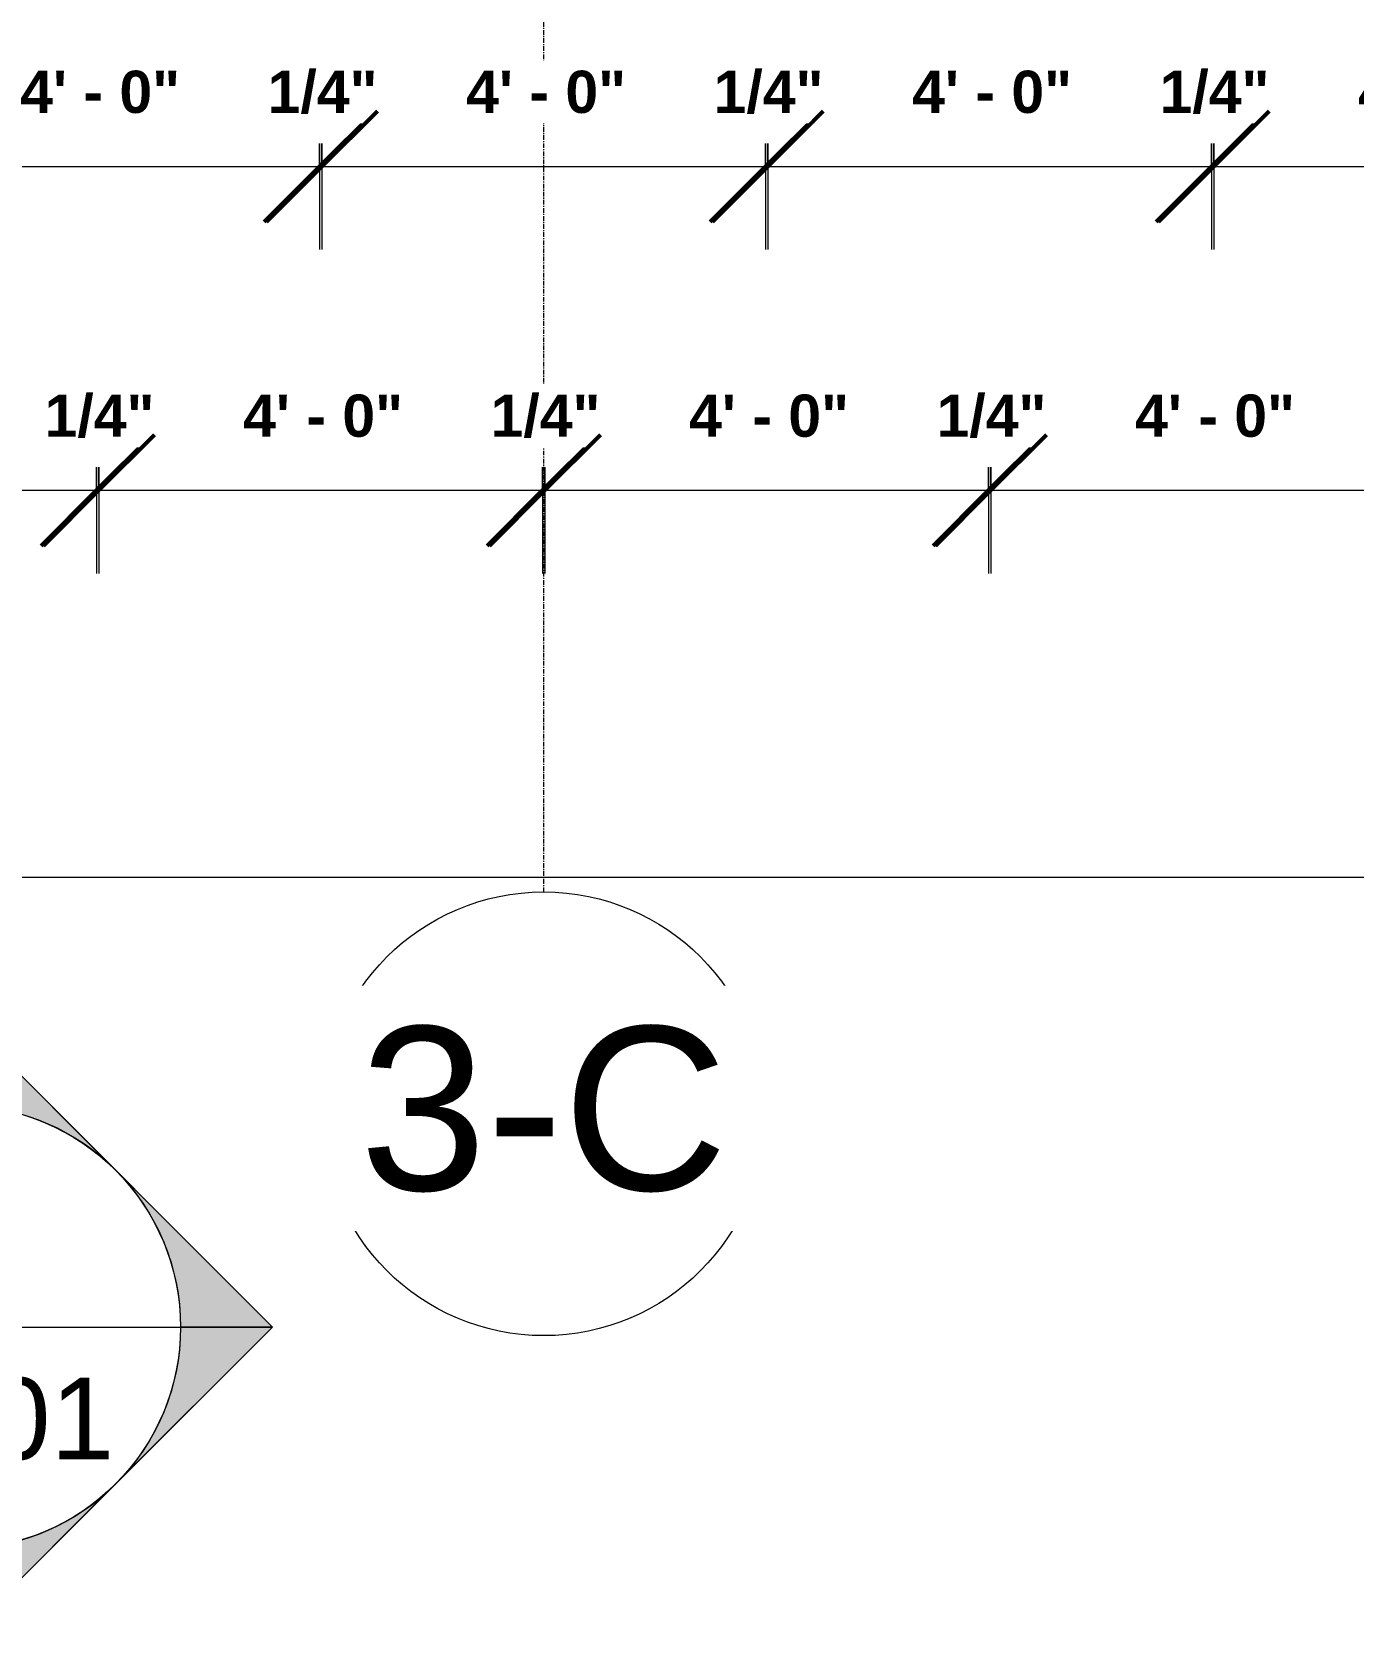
# Model space of a CAD drawing. Header units: inches. Extents: x 21592 to 24810, y -23179 to -20467.
# Drawn here: x 22499.8 to 22642.8, y -23130.2 to -22956.1 of the extents above; entities that cross this region are included whole.
import ezdxf

# ---------------------------------------------------------------- set-up
doc = ezdxf.new("R2010")
doc.units = ezdxf.units.IN
doc.header["$MEASUREMENT"] = 0
doc.linetypes.add('Grid Line 1_2_', pattern=[0.875, 0.5, -0.125, 0.125, -0.125])
for name, color, linetype, lineweight in [('A-ANNO-DIMS', 211, 'Continuous', 9), ('A-ANNO-DIMS-96', 211, 'Continuous', 9), ('G-ANNO-SYMB', 111, 'Continuous', 9), ('S-GRID', 1, 'Continuous', 9), ('S-GRID-IDEN', 1, 'Continuous', 9)]:
    doc.layers.add(name, color=color, linetype=linetype, lineweight=lineweight)
doc.styles.add('Arial', font='arial.ttf', dxfattribs={"height": 17.703593})
doc.styles.add('Arial_1', font='arial.ttf', dxfattribs={"height": 8.851796})
doc.styles.add('Arial_B', font='arialbd.ttf', dxfattribs={"height": 9.132806})
doc.styles.add('Arial_B_1', font='arialbd.ttf', dxfattribs={"height": 4.566403})
doc.dimstyles.new('OD_Dimension', dxfattribs={"dimscale": 12, "dimtxt": 9, "dimasz": 1, "dimexe": 0.75, "dimexo": 0.5, "dimgap": 0.5, "dimtad": 1, "dimdec": 4, "dimrnd": 0.0625, "dimzin": 3, "dimdsep": 46, "dimlunit": 4, "dimtxsty": 'Arial_B', "dimblk1": 'OBLIQUE', "dimblk2": 'OBLIQUE', "dimsah": 1, "dimcen": 0.09, "dimdle": 0.75, "dimazin": 0, "dimtfac": 1, "dimtdec": 4, "dimtix": 1, "dimtmove": 1, "dimatfit": 3, "dimfxl": 1, "dimtvp": 1, "dimtfill": 1, "dimfrac": 2, "dimtolj": 1, "dimtzin": 0, "dimlwd": 13, "dimlwe": 13, "dimarcsym": 2})
doc.dimstyles.new('OD_Dimension_2_4', dxfattribs={"dimscale": 12, "dimtxt": 4.5, "dimasz": 1, "dimexe": 0.75, "dimexo": 0.5, "dimgap": 0.375, "dimtad": 1, "dimdec": 4, "dimrnd": 0.0625, "dimzin": 3, "dimdsep": 46, "dimlunit": 4, "dimtxsty": 'Arial_B_1', "dimblk1": 'OBLIQUE', "dimblk2": 'OBLIQUE', "dimsah": 1, "dimcen": 0.09, "dimdle": 0.75, "dimazin": 0, "dimtfac": 1, "dimtdec": 4, "dimtix": 1, "dimtmove": 0, "dimatfit": 3, "dimfxl": 1, "dimtvp": 1, "dimtfill": 1, "dimfrac": 2, "dimtolj": 1, "dimtzin": 0, "dimlwd": 13, "dimlwe": 13, "dimarcsym": 2})
doc.dimstyles.new('OD_Dimension_2_5', dxfattribs={"dimscale": 12, "dimtxt": 4.5, "dimasz": 1, "dimexe": 0.75, "dimexo": 0.5, "dimgap": 0.375, "dimtad": 1, "dimdec": 4, "dimrnd": 0.0625, "dimzin": 3, "dimdsep": 46, "dimlunit": 4, "dimtxsty": 'Arial_B_1', "dimblk1": 'OBLIQUE', "dimblk2": 'OBLIQUE', "dimsah": 1, "dimcen": 0.09, "dimdle": 0.75, "dimazin": 0, "dimtfac": 1, "dimtdec": 4, "dimtix": 1, "dimtmove": 1, "dimatfit": 3, "dimfxl": 1, "dimtvp": 1, "dimtfill": 1, "dimfrac": 2, "dimtolj": 1, "dimtzin": 0, "dimlwd": 13, "dimlwe": 13, "dimarcsym": 2})

# ---------------------------------------------------------------- blocks, each defined once
blk = doc.blocks.new('Section - Section Head - Filled-1526-Enlarged First Floor Plan _West_')
at = {"layer": 'G-ANNO-SYMB'}
h = blk.add_hatch(color=256, dxfattribs=at)
edge = h.paths.add_edge_path(flags=0)
edge.add_line((-0.4268, 0.1768), (-0.25, 0.3536))
edge.add_line((-0.25, 0.3536), (-0.25, 0.25))
edge.add_arc((-0.25, 0), 0.25, 90, 135)
h = blk.add_hatch(color=256, dxfattribs=at)
edge = h.paths.add_edge_path(flags=0)
edge.add_arc((-0.25, 0), 0.25, 45, 90)
edge.add_line((-0.25, 0.25), (-0.25, 0.3536))
edge.add_line((-0.25, 0.3536), (-0.0732, 0.1768))
h = blk.add_hatch(color=256, dxfattribs=at)
edge = h.paths.add_edge_path(flags=0)
edge.add_arc((-0.25, 0), 0.2503, 137.9216, 180)
edge.add_line((-0.5003, 0), (-0.6036, 0))
edge.add_line((-0.6036, 0), (-0.4358, 0.1678))
h = blk.add_hatch(color=256, dxfattribs=at)
edge = h.paths.add_edge_path(flags=0)
edge.add_line((-0.0642, 0.1678), (0.1036, 0))
edge.add_line((0.1036, 0), (0.0003, 0))
edge.add_arc((-0.25, 0), 0.2503, 0, 42.0784)
for p, q in [((-0.25, 0.3536), (-0.6036, 0)), ((-0.25, 0.3536), (-0.4268, 0.1768)), ((-0.25, 0.3536), (0.1036, 0)), ((-0.25, 0.25), (-0.25, 0.3536)), ((-0.0732, 0.1768), (-0.25, 0.3536)), ((-0.25, 0.3536), (-0.25, 0.25)), ((-0.4358, 0.1678), (-0.6036, 0)), ((0.1036, 0), (-0.0642, 0.1678)), ((-0.6036, 0), (-0.5003, 0)), ((0.0003, 0), (0.1036, 0)), ((-0.5, 0), (-0.6036, 0)), ((0, 0), (0.1036, 0))]:
    blk.add_line(p, q, dxfattribs=at)
for radius, start, end in [(0.25, 360, 180), (0.25, 90, 135), (0.25, 45, 90), (0.2503, 137.9216, 180), (0.2503, 0, 42.0784), (0.25, 180, 360)]:
    blk.add_arc((-0.25, 0), radius, start, end, dxfattribs=at)
blk = doc.blocks.new('Grid - Grid Head - Circle-14747-Enlarged First Floor Plan _West_')
at = {"layer": 'S-GRID-IDEN'}
blk.add_circle((0, 0), 0.25, dxfattribs=at)
blk = doc.blocks.new('DIMBLOCK1-Enlarged First Floor Plan _West_')
at = {"layer": 'A-ANNO-DIMS-96', "lineweight": 13}
for p, q in [((22061.64, -22975.77), (22061.64, -23056.53)), ((22061.64, -23047.53), (22061.64, -22975.77)), ((22807.39, -23045.04), (22807.39, -23056.53)), ((22807.39, -23047.53), (22807.39, -23045.04)), ((22052.64, -23047.53), (22816.39, -23047.53))]:
    blk.add_line(p, q, dxfattribs=at)
at = {"layer": 'A-ANNO-DIMS-96', "lineweight": 50}
for p, q in [((22061.64, -23047.53), (22067.64, -23041.53)), ((22807.39, -23047.53), (22813.39, -23041.53)), ((22061.64, -23047.53), (22055.64, -23053.53)), ((22807.39, -23047.53), (22801.39, -23053.53))]:
    blk.add_line(p, q, dxfattribs=at)
at = {"layer": 'A-ANNO-DIMS-96', "lineweight": 13}
blk.add_ellipse((22465.02, -23047.53), major_axis=(30.5, 0), ratio=0.236231, start_param=1.570796, end_param=3.141593, dxfattribs=at)
at = {"layer": 'A-ANNO-DIMS-96', "color": 0, "lineweight": 13, "insert": (22404.02, -23035.76), "char_height": 9.1328, "width": 73.2, "attachment_point": 1, "line_spacing_factor": 0.938532, "style": 'Arial_B', "bg_fill": 3, "box_fill_scale": 1.25, "bg_fill_color": 0, "bg_fill_transparency": 0}
blk.add_mtext('62\' - 1 3/4"', dxfattribs=at)
blk = doc.blocks.new('_Oblique')
at = {"color": 0, "linetype": 'ByBlock', "lineweight": -2}
blk.add_line((-0.5, -0.5), (0.5, 0.5), dxfattribs=at)
blk = doc.blocks.new('DIMBLOCK78-Enlarged First Floor Plan _West_')
at = {"layer": 'A-ANNO-DIMS-96', "lineweight": 50}
for p, q in [((22458.77, -22970.65), (22464.77, -22964.65)), ((22482.64, -22970.65), (22488.64, -22964.65)), ((22458.77, -22970.65), (22452.77, -22976.65)), ((22482.64, -22970.65), (22476.64, -22976.65))]:
    blk.add_line(p, q, dxfattribs=at)
at = {"layer": 'A-ANNO-DIMS-96', "lineweight": 13}
for p, q in [((22458.77, -22968.16), (22458.77, -22979.65)), ((22458.77, -22970.65), (22458.77, -22968.16)), ((22482.64, -22968.16), (22482.64, -22979.65)), ((22482.64, -22970.65), (22482.64, -22968.16)), ((22458.77, -22970.65), (22482.64, -22970.65))]:
    blk.add_line(p, q, dxfattribs=at)
blk.add_ellipse((22489.44, -22970.65), major_axis=(0, 24.24), ratio=0.772764, start_param=0, end_param=1.570796, dxfattribs=at)
at = {"layer": 'A-ANNO-DIMS-96', "color": 0, "lineweight": 13, "insert": (22489.44, -22944.12), "char_height": 4.5664, "width": 36.6, "attachment_point": 1, "line_spacing_factor": 0.938532, "style": 'Arial_B_1', "bg_fill": 3, "box_fill_scale": 1.25, "bg_fill_color": 0, "bg_fill_transparency": 0}
blk.add_mtext('1\' - 11 7/8"', dxfattribs=at)
blk = doc.blocks.new('DIMBLOCK80-Enlarged First Floor Plan _West_')
at = {"layer": 'A-ANNO-DIMS-96', "lineweight": 50}
for p, q in [((22482.89, -22970.65), (22488.89, -22964.65)), ((22530.89, -22970.65), (22536.89, -22964.65)), ((22482.89, -22970.65), (22476.89, -22976.65)), ((22530.89, -22970.65), (22524.89, -22976.65))]:
    blk.add_line(p, q, dxfattribs=at)
at = {"layer": 'A-ANNO-DIMS-96', "lineweight": 13}
for p, q in [((22482.89, -22968.16), (22482.89, -22979.65)), ((22482.89, -22970.65), (22482.89, -22968.16)), ((22530.89, -22968.16), (22530.89, -22979.65)), ((22530.89, -22970.65), (22530.89, -22968.16)), ((22482.89, -22970.65), (22530.89, -22970.65))]:
    blk.add_line(p, q, dxfattribs=at)
at = {"layer": 'A-ANNO-DIMS-96', "color": 0, "lineweight": 13, "insert": (22498.5, -22960.29), "char_height": 4.566, "width": 20.1429, "attachment_point": 1, "line_spacing_factor": 0.938532, "style": 'Arial_B_1', "bg_fill": 3, "box_fill_scale": 1.25, "bg_fill_color": 0, "bg_fill_transparency": 0}
blk.add_mtext('4\' - 0"', dxfattribs=at)
blk = doc.blocks.new('DIMBLOCK81-Enlarged First Floor Plan _West_')
at = {"layer": 'A-ANNO-DIMS-96', "lineweight": 50}
for p, q in [((22530.89, -22970.65), (22536.89, -22964.65)), ((22531.14, -22970.65), (22537.14, -22964.65)), ((22530.89, -22970.65), (22524.89, -22976.65)), ((22531.14, -22970.65), (22525.14, -22976.65))]:
    blk.add_line(p, q, dxfattribs=at)
at = {"layer": 'A-ANNO-DIMS-96', "lineweight": 13}
for p, q in [((22530.89, -22968.16), (22530.89, -22979.65)), ((22530.89, -22970.65), (22530.89, -22968.16)), ((22531.14, -22968.16), (22531.14, -22979.65)), ((22531.14, -22970.65), (22531.14, -22968.16)), ((22530.89, -22970.65), (22531.14, -22970.65))]:
    blk.add_line(p, q, dxfattribs=at)
at = {"layer": 'A-ANNO-DIMS-96', "color": 0, "lineweight": 13, "insert": (22525.27, -22960.29), "char_height": 4.566, "width": 13.8, "attachment_point": 1, "line_spacing_factor": 0.938532, "style": 'Arial_B_1', "bg_fill": 3, "box_fill_scale": 1.25, "bg_fill_color": 0, "bg_fill_transparency": 0}
blk.add_mtext('1/4"', dxfattribs=at)
blk = doc.blocks.new('DIMBLOCK82-Enlarged First Floor Plan _West_')
at = {"layer": 'A-ANNO-DIMS-96', "lineweight": 50}
for p, q in [((22531.14, -22970.65), (22537.14, -22964.65)), ((22579.14, -22970.65), (22585.14, -22964.65)), ((22531.14, -22970.65), (22525.14, -22976.65)), ((22579.14, -22970.65), (22573.14, -22976.65))]:
    blk.add_line(p, q, dxfattribs=at)
at = {"layer": 'A-ANNO-DIMS-96', "lineweight": 13}
for p, q in [((22531.14, -22968.16), (22531.14, -22979.65)), ((22531.14, -22970.65), (22531.14, -22968.16)), ((22579.14, -22968.16), (22579.14, -22979.65)), ((22579.14, -22970.65), (22579.14, -22968.16)), ((22531.14, -22970.65), (22579.14, -22970.65))]:
    blk.add_line(p, q, dxfattribs=at)
at = {"layer": 'A-ANNO-DIMS-96', "color": 0, "lineweight": 13, "insert": (22546.75, -22960.29), "char_height": 4.566, "width": 20.1429, "attachment_point": 1, "line_spacing_factor": 0.938532, "style": 'Arial_B_1', "bg_fill": 3, "box_fill_scale": 1.25, "bg_fill_color": 0, "bg_fill_transparency": 0}
blk.add_mtext('4\' - 0"', dxfattribs=at)
blk = doc.blocks.new('DIMBLOCK83-Enlarged First Floor Plan _West_')
at = {"layer": 'A-ANNO-DIMS-96', "lineweight": 50}
for p, q in [((22579.14, -22970.65), (22585.14, -22964.65)), ((22579.39, -22970.65), (22585.39, -22964.65)), ((22579.14, -22970.65), (22573.14, -22976.65)), ((22579.39, -22970.65), (22573.39, -22976.65))]:
    blk.add_line(p, q, dxfattribs=at)
at = {"layer": 'A-ANNO-DIMS-96', "lineweight": 13}
for p, q in [((22579.14, -22968.16), (22579.14, -22979.65)), ((22579.14, -22970.65), (22579.14, -22968.16)), ((22579.39, -22968.16), (22579.39, -22979.65)), ((22579.39, -22970.65), (22579.39, -22968.16)), ((22579.14, -22970.65), (22579.39, -22970.65))]:
    blk.add_line(p, q, dxfattribs=at)
at = {"layer": 'A-ANNO-DIMS-96', "color": 0, "lineweight": 13, "insert": (22573.52, -22960.29), "char_height": 4.566, "width": 13.8, "attachment_point": 1, "line_spacing_factor": 0.938532, "style": 'Arial_B_1', "bg_fill": 3, "box_fill_scale": 1.25, "bg_fill_color": 0, "bg_fill_transparency": 0}
blk.add_mtext('1/4"', dxfattribs=at)
blk = doc.blocks.new('DIMBLOCK84-Enlarged First Floor Plan _West_')
at = {"layer": 'A-ANNO-DIMS-96', "lineweight": 50}
for p, q in [((22579.39, -22970.65), (22585.39, -22964.65)), ((22627.39, -22970.65), (22633.39, -22964.65)), ((22579.39, -22970.65), (22573.39, -22976.65)), ((22627.39, -22970.65), (22621.39, -22976.65))]:
    blk.add_line(p, q, dxfattribs=at)
at = {"layer": 'A-ANNO-DIMS-96', "lineweight": 13}
for p, q in [((22579.39, -22968.16), (22579.39, -22979.65)), ((22579.39, -22970.65), (22579.39, -22968.16)), ((22627.39, -22968.16), (22627.39, -22979.65)), ((22627.39, -22970.65), (22627.39, -22968.16)), ((22579.39, -22970.65), (22627.39, -22970.65))]:
    blk.add_line(p, q, dxfattribs=at)
at = {"layer": 'A-ANNO-DIMS-96', "color": 0, "lineweight": 13, "insert": (22595, -22960.29), "char_height": 4.566, "width": 20.1429, "attachment_point": 1, "line_spacing_factor": 0.938532, "style": 'Arial_B_1', "bg_fill": 3, "box_fill_scale": 1.25, "bg_fill_color": 0, "bg_fill_transparency": 0}
blk.add_mtext('4\' - 0"', dxfattribs=at)
blk = doc.blocks.new('DIMBLOCK85-Enlarged First Floor Plan _West_')
at = {"layer": 'A-ANNO-DIMS-96', "lineweight": 50}
for p, q in [((22627.39, -22970.65), (22633.39, -22964.65)), ((22627.64, -22970.65), (22633.64, -22964.65)), ((22627.39, -22970.65), (22621.39, -22976.65)), ((22627.64, -22970.65), (22621.64, -22976.65))]:
    blk.add_line(p, q, dxfattribs=at)
at = {"layer": 'A-ANNO-DIMS-96', "lineweight": 13}
for p, q in [((22627.39, -22968.16), (22627.39, -22979.65)), ((22627.39, -22970.65), (22627.39, -22968.16)), ((22627.64, -22968.16), (22627.64, -22979.65)), ((22627.64, -22970.65), (22627.64, -22968.16)), ((22627.39, -22970.65), (22627.64, -22970.65))]:
    blk.add_line(p, q, dxfattribs=at)
at = {"layer": 'A-ANNO-DIMS-96', "color": 0, "lineweight": 13, "insert": (22621.77, -22960.29), "char_height": 4.566, "width": 13.8, "attachment_point": 1, "line_spacing_factor": 0.938532, "style": 'Arial_B_1', "bg_fill": 3, "box_fill_scale": 1.25, "bg_fill_color": 0, "bg_fill_transparency": 0}
blk.add_mtext('1/4"', dxfattribs=at)
blk = doc.blocks.new('DIMBLOCK86-Enlarged First Floor Plan _West_')
at = {"layer": 'A-ANNO-DIMS-96', "lineweight": 50}
for p, q in [((22627.64, -22970.65), (22633.64, -22964.65)), ((22675.64, -22970.65), (22681.64, -22964.65)), ((22627.64, -22970.65), (22621.64, -22976.65)), ((22675.64, -22970.65), (22669.64, -22976.65))]:
    blk.add_line(p, q, dxfattribs=at)
at = {"layer": 'A-ANNO-DIMS-96', "lineweight": 13}
for p, q in [((22627.64, -22968.16), (22627.64, -22979.65)), ((22627.64, -22970.65), (22627.64, -22968.16)), ((22675.64, -22968.16), (22675.64, -22979.65)), ((22675.64, -22970.65), (22675.64, -22968.16)), ((22627.64, -22970.65), (22675.64, -22970.65))]:
    blk.add_line(p, q, dxfattribs=at)
at = {"layer": 'A-ANNO-DIMS-96', "color": 0, "lineweight": 13, "insert": (22643.25, -22960.29), "char_height": 4.566, "width": 20.1429, "attachment_point": 1, "line_spacing_factor": 0.938532, "style": 'Arial_B_1', "bg_fill": 3, "box_fill_scale": 1.25, "bg_fill_color": 0, "bg_fill_transparency": 0}
blk.add_mtext('4\' - 0"', dxfattribs=at)
blk = doc.blocks.new('DIMBLOCK219-Enlarged First Floor Plan _West_')
at = {"layer": 'A-ANNO-DIMS-96', "lineweight": 50}
for p, q in [((22458.77, -23005.69), (22464.77, -22999.69)), ((22506.77, -23005.69), (22512.77, -22999.69)), ((22458.77, -23005.69), (22452.77, -23011.69)), ((22506.77, -23005.69), (22500.77, -23011.69))]:
    blk.add_line(p, q, dxfattribs=at)
at = {"layer": 'A-ANNO-DIMS-96', "lineweight": 13}
for p, q in [((22458.77, -23003.2), (22458.77, -23014.69)), ((22458.77, -23005.69), (22458.77, -23003.2)), ((22506.77, -23003.2), (22506.77, -23014.69)), ((22506.77, -23005.69), (22506.77, -23003.2)), ((22458.77, -23005.69), (22506.77, -23005.69))]:
    blk.add_line(p, q, dxfattribs=at)
at = {"layer": 'A-ANNO-DIMS-96', "color": 0, "lineweight": 13, "insert": (22474.37, -22995.33), "char_height": 4.566, "width": 20.1429, "attachment_point": 1, "line_spacing_factor": 0.938532, "style": 'Arial_B_1', "bg_fill": 3, "box_fill_scale": 1.25, "bg_fill_color": 0, "bg_fill_transparency": 0}
blk.add_mtext('4\' - 0"', dxfattribs=at)
blk = doc.blocks.new('DIMBLOCK220-Enlarged First Floor Plan _West_')
at = {"layer": 'A-ANNO-DIMS-96', "lineweight": 50}
for p, q in [((22506.77, -23005.69), (22512.77, -22999.69)), ((22507.02, -23005.69), (22513.02, -22999.69)), ((22506.77, -23005.69), (22500.77, -23011.69)), ((22507.02, -23005.69), (22501.02, -23011.69))]:
    blk.add_line(p, q, dxfattribs=at)
at = {"layer": 'A-ANNO-DIMS-96', "lineweight": 13}
for p, q in [((22506.77, -23003.2), (22506.77, -23014.69)), ((22506.77, -23005.69), (22506.77, -23003.2)), ((22507.02, -23003.2), (22507.02, -23014.69)), ((22507.02, -23005.69), (22507.02, -23003.2)), ((22506.77, -23005.69), (22507.02, -23005.69))]:
    blk.add_line(p, q, dxfattribs=at)
at = {"layer": 'A-ANNO-DIMS-96', "color": 0, "lineweight": 13, "insert": (22501.14, -22995.33), "char_height": 4.566, "width": 13.8, "attachment_point": 1, "line_spacing_factor": 0.938532, "style": 'Arial_B_1', "bg_fill": 3, "box_fill_scale": 1.25, "bg_fill_color": 0, "bg_fill_transparency": 0}
blk.add_mtext('1/4"', dxfattribs=at)
blk = doc.blocks.new('DIMBLOCK221-Enlarged First Floor Plan _West_')
at = {"layer": 'A-ANNO-DIMS-96', "lineweight": 50}
for p, q in [((22507.02, -23005.69), (22513.02, -22999.69)), ((22555.02, -23005.69), (22561.02, -22999.69)), ((22507.02, -23005.69), (22501.02, -23011.69)), ((22555.02, -23005.69), (22549.02, -23011.69))]:
    blk.add_line(p, q, dxfattribs=at)
at = {"layer": 'A-ANNO-DIMS-96', "lineweight": 13}
for p, q in [((22507.02, -23003.2), (22507.02, -23014.69)), ((22507.02, -23005.69), (22507.02, -23003.2)), ((22555.02, -23003.2), (22555.02, -23014.69)), ((22555.02, -23005.69), (22555.02, -23003.2)), ((22507.02, -23005.69), (22555.02, -23005.69))]:
    blk.add_line(p, q, dxfattribs=at)
at = {"layer": 'A-ANNO-DIMS-96', "color": 0, "lineweight": 13, "insert": (22522.62, -22995.33), "char_height": 4.566, "width": 20.1429, "attachment_point": 1, "line_spacing_factor": 0.938532, "style": 'Arial_B_1', "bg_fill": 3, "box_fill_scale": 1.25, "bg_fill_color": 0, "bg_fill_transparency": 0}
blk.add_mtext('4\' - 0"', dxfattribs=at)
blk = doc.blocks.new('DIMBLOCK222-Enlarged First Floor Plan _West_')
at = {"layer": 'A-ANNO-DIMS-96', "lineweight": 50}
for p, q in [((22555.02, -23005.69), (22561.02, -22999.69)), ((22555.27, -23005.69), (22561.27, -22999.69)), ((22555.02, -23005.69), (22549.02, -23011.69)), ((22555.27, -23005.69), (22549.27, -23011.69))]:
    blk.add_line(p, q, dxfattribs=at)
at = {"layer": 'A-ANNO-DIMS-96', "lineweight": 13}
for p, q in [((22555.02, -23003.2), (22555.02, -23014.69)), ((22555.02, -23005.69), (22555.02, -23003.2)), ((22555.27, -23003.2), (22555.27, -23014.69)), ((22555.27, -23005.69), (22555.27, -23003.2)), ((22555.02, -23005.69), (22555.27, -23005.69))]:
    blk.add_line(p, q, dxfattribs=at)
at = {"layer": 'A-ANNO-DIMS-96', "color": 0, "lineweight": 13, "insert": (22549.39, -22995.33), "char_height": 4.566, "width": 13.8, "attachment_point": 1, "line_spacing_factor": 0.938532, "style": 'Arial_B_1', "bg_fill": 3, "box_fill_scale": 1.25, "bg_fill_color": 0, "bg_fill_transparency": 0}
blk.add_mtext('1/4"', dxfattribs=at)
blk = doc.blocks.new('DIMBLOCK223-Enlarged First Floor Plan _West_')
at = {"layer": 'A-ANNO-DIMS-96', "lineweight": 50}
for p, q in [((22555.27, -23005.69), (22561.27, -22999.69)), ((22603.27, -23005.69), (22609.27, -22999.69)), ((22555.27, -23005.69), (22549.27, -23011.69)), ((22603.27, -23005.69), (22597.27, -23011.69))]:
    blk.add_line(p, q, dxfattribs=at)
at = {"layer": 'A-ANNO-DIMS-96', "lineweight": 13}
for p, q in [((22555.27, -23003.2), (22555.27, -23014.69)), ((22555.27, -23005.69), (22555.27, -23003.2)), ((22603.27, -23003.2), (22603.27, -23014.69)), ((22603.27, -23005.69), (22603.27, -23003.2)), ((22555.27, -23005.69), (22603.27, -23005.69))]:
    blk.add_line(p, q, dxfattribs=at)
at = {"layer": 'A-ANNO-DIMS-96', "color": 0, "lineweight": 13, "insert": (22570.87, -22995.33), "char_height": 4.566, "width": 20.1429, "attachment_point": 1, "line_spacing_factor": 0.938532, "style": 'Arial_B_1', "bg_fill": 3, "box_fill_scale": 1.25, "bg_fill_color": 0, "bg_fill_transparency": 0}
blk.add_mtext('4\' - 0"', dxfattribs=at)
blk = doc.blocks.new('DIMBLOCK224-Enlarged First Floor Plan _West_')
at = {"layer": 'A-ANNO-DIMS-96', "lineweight": 50}
for p, q in [((22603.27, -23005.69), (22609.27, -22999.69)), ((22603.52, -23005.69), (22609.52, -22999.69)), ((22603.27, -23005.69), (22597.27, -23011.69)), ((22603.52, -23005.69), (22597.52, -23011.69))]:
    blk.add_line(p, q, dxfattribs=at)
at = {"layer": 'A-ANNO-DIMS-96', "lineweight": 13}
for p, q in [((22603.27, -23003.2), (22603.27, -23014.69)), ((22603.27, -23005.69), (22603.27, -23003.2)), ((22603.52, -23003.2), (22603.52, -23014.69)), ((22603.52, -23005.69), (22603.52, -23003.2)), ((22603.27, -23005.69), (22603.52, -23005.69))]:
    blk.add_line(p, q, dxfattribs=at)
at = {"layer": 'A-ANNO-DIMS-96', "color": 0, "lineweight": 13, "insert": (22597.64, -22995.33), "char_height": 4.566, "width": 13.8, "attachment_point": 1, "line_spacing_factor": 0.938532, "style": 'Arial_B_1', "bg_fill": 3, "box_fill_scale": 1.25, "bg_fill_color": 0, "bg_fill_transparency": 0}
blk.add_mtext('1/4"', dxfattribs=at)
blk = doc.blocks.new('DIMBLOCK225-Enlarged First Floor Plan _West_')
at = {"layer": 'A-ANNO-DIMS-96', "lineweight": 50}
for p, q in [((22603.52, -23005.69), (22609.52, -22999.69)), ((22651.52, -23005.69), (22657.52, -22999.69)), ((22603.52, -23005.69), (22597.52, -23011.69)), ((22651.52, -23005.69), (22645.52, -23011.69))]:
    blk.add_line(p, q, dxfattribs=at)
at = {"layer": 'A-ANNO-DIMS-96', "lineweight": 13}
for p, q in [((22603.52, -23003.2), (22603.52, -23014.69)), ((22603.52, -23005.69), (22603.52, -23003.2)), ((22651.52, -23003.2), (22651.52, -23014.69)), ((22651.52, -23005.69), (22651.52, -23003.2)), ((22603.52, -23005.69), (22651.52, -23005.69))]:
    blk.add_line(p, q, dxfattribs=at)
at = {"layer": 'A-ANNO-DIMS-96', "color": 0, "lineweight": 13, "insert": (22619.12, -22995.33), "char_height": 4.566, "width": 20.1429, "attachment_point": 1, "line_spacing_factor": 0.938532, "style": 'Arial_B_1', "bg_fill": 3, "box_fill_scale": 1.25, "bg_fill_color": 0, "bg_fill_transparency": 0}
blk.add_mtext('4\' - 0"', dxfattribs=at)

msp = doc.modelspace()

# ---------------------------------------------------------------- linework, layer by layer
at = {"layer": 'G-ANNO-SYMB'}
msp.add_line((22467.854, -23096.22867), (22515.854, -23096.22867), dxfattribs=at)
at = {"layer": 'S-GRID', "linetype": 'Grid Line 1_2_'}
msp.add_line((22555.14023, -23049.14903), (22555.14023, -20633.37408), dxfattribs=at)

# ---------------------------------------------------------------- block references
at = {"layer": 'G-ANNO-SYMB', "extrusion": (0, 0, -1), "xscale": 95.99999999999994, "yscale": 95.99999999999994, "zscale": 95.99999999999994, "rotation": 90.00000000000053}
msp.add_blockref('Section - Section Head - Filled-1526-Enlarged First Floor Plan _West_', (-22491.854, -23072.22867), dxfattribs=at)
at = {"layer": 'S-GRID-IDEN', "xscale": 95.99999999999994, "yscale": 95.99999999999994, "zscale": 95.99999999999994}
msp.add_blockref('Grid - Grid Head - Circle-14747-Enlarged First Floor Plan _West_', (22555.14023, -23073.14903), dxfattribs=at)

# ---------------------------------------------------------------- texts
at = {"layer": 'G-ANNO-SYMB', "insert": (22492.16137, -23101.69579), "char_height": 8.851796, "width": 39.312, "attachment_point": 2, "line_spacing_factor": 0.938532, "style": 'Arial_1'}
msp.add_mtext('A-301', dxfattribs=at)

# ---------------------------------------------------------------- next in the draw order: texts
at = {"layer": 'S-GRID-IDEN', "insert": (22555.13561, -23063.71216), "char_height": 17.703593, "width": 47.304, "attachment_point": 2, "line_spacing_factor": 0.938532, "style": 'Arial', "bg_fill": 3, "box_fill_scale": 1.25, "bg_fill_color": 0, "bg_fill_transparency": 0}
msp.add_mtext('3-C', dxfattribs=at)

# ---------------------------------------------------------------- next in the draw order: dimensions: what is measured, and where the dimension line sits
at = {"layer": 'A-ANNO-DIMS', "lineweight": 13}
dim = msp.add_linear_dim(base=(22807.39023, -23047.52547), p1=(22061.64023, -22969.76788), p2=(22807.39023, -23039.04019), dimstyle='OD_Dimension', override={"dimpost": '<>', "dimfxl": 748.960423}, dxfattribs=at)
dim.commit()
dim.dimension.update_dxf_attribs({"geometry": 'DIMBLOCK1-Enlarged First Floor Plan _West_', "text_midpoint": (22440.61523, -23041.8476), "dimtype": 160})

# ---------------------------------------------------------------- next in the draw order: dimensions: what is measured, and where the dimension line sits
dim = msp.add_linear_dim(base=(22482.64023, -22970.64582), p1=(22458.76523, -22962.16053), p2=(22482.64023, -22962.16053), dimstyle='OD_Dimension_2_5', override={"dimpost": '<>', "dimfxl": 23.875}, dxfattribs=at)
dim.commit()
dim.dimension.update_dxf_attribs({"geometry": 'DIMBLOCK78-Enlarged First Floor Plan _West_', "text_midpoint": (22507.73784, -22947.1651), "dimtype": 160})
dim = msp.add_linear_dim(base=(22506.76523, -23005.68557), p1=(22458.76523, -22997.20029), p2=(22506.76523, -22997.20029), dimstyle='OD_Dimension_2_4', override={"dimpost": '<>', "dimfxl": 48}, dxfattribs=at)
dim.commit()
dim.dimension.update_dxf_attribs({"geometry": 'DIMBLOCK219-Enlarged First Floor Plan _West_', "text_midpoint": (22482.76523, -22998.85409)})

# ---------------------------------------------------------------- next in the draw order: dimensions: what is measured, and where the dimension line sits
for base, p1, p2, override, picture, middle in [((22530.89023, -22970.64582), (22482.89023, -22962.16053), (22530.89023, -22962.16053), {"dimpost": '<>', "dimfxl": 48}, 'DIMBLOCK80-Enlarged First Floor Plan _West_', (22506.89023, -22963.81433)), ((22507.01523, -23005.68557), (22506.76523, -22997.20029), (22507.01523, -22997.20029), {"dimpost": '<>', "dimfxl": 0.25}, 'DIMBLOCK220-Enlarged First Floor Plan _West_', (22506.89023, -22998.8245))]:
    dim = msp.add_linear_dim(base=base, p1=p1, p2=p2, dimstyle='OD_Dimension_2_4', override=override, dxfattribs=at)
    dim.commit()
    dim.dimension.update_dxf_attribs({"geometry": picture, "text_midpoint": middle})

# ---------------------------------------------------------------- next in the draw order: dimensions: what is measured, and where the dimension line sits
for base, p1, p2, override, picture, middle in [((22531.14023, -22970.64582), (22530.89023, -22962.16053), (22531.14023, -22962.16053), {"dimpost": '<>', "dimfxl": 0.25}, 'DIMBLOCK81-Enlarged First Floor Plan _West_', (22531.01523, -22963.78474)), ((22555.01523, -23005.68557), (22507.01523, -22997.20029), (22555.01523, -22997.20029), {"dimpost": '<>', "dimfxl": 48}, 'DIMBLOCK221-Enlarged First Floor Plan _West_', (22531.01523, -22998.85409))]:
    dim = msp.add_linear_dim(base=base, p1=p1, p2=p2, dimstyle='OD_Dimension_2_4', override=override, dxfattribs=at)
    dim.commit()
    dim.dimension.update_dxf_attribs({"geometry": picture, "text_midpoint": middle})

# ---------------------------------------------------------------- next in the draw order: dimensions: what is measured, and where the dimension line sits
for base, p1, p2, override, picture, middle in [((22579.14023, -22970.64582), (22531.14023, -22962.16053), (22579.14023, -22962.16053), {"dimpost": '<>', "dimfxl": 48}, 'DIMBLOCK82-Enlarged First Floor Plan _West_', (22555.14023, -22963.81433)), ((22555.26523, -23005.68557), (22555.01523, -22997.20029), (22555.26523, -22997.20029), {"dimpost": '<>', "dimfxl": 0.25}, 'DIMBLOCK222-Enlarged First Floor Plan _West_', (22555.14023, -22998.8245))]:
    dim = msp.add_linear_dim(base=base, p1=p1, p2=p2, dimstyle='OD_Dimension_2_4', override=override, dxfattribs=at)
    dim.commit()
    dim.dimension.update_dxf_attribs({"geometry": picture, "text_midpoint": middle})

# ---------------------------------------------------------------- next in the draw order: dimensions: what is measured, and where the dimension line sits
for base, p1, p2, override, picture, middle in [((22579.39023, -22970.64582), (22579.14023, -22962.16053), (22579.39023, -22962.16053), {"dimpost": '<>', "dimfxl": 0.25}, 'DIMBLOCK83-Enlarged First Floor Plan _West_', (22579.26523, -22963.78474)), ((22603.26523, -23005.68557), (22555.26523, -22997.20029), (22603.26523, -22997.20029), {"dimpost": '<>', "dimfxl": 48}, 'DIMBLOCK223-Enlarged First Floor Plan _West_', (22579.26523, -22998.85409))]:
    dim = msp.add_linear_dim(base=base, p1=p1, p2=p2, dimstyle='OD_Dimension_2_4', override=override, dxfattribs=at)
    dim.commit()
    dim.dimension.update_dxf_attribs({"geometry": picture, "text_midpoint": middle})

# ---------------------------------------------------------------- next in the draw order: dimensions: what is measured, and where the dimension line sits
for base, p1, p2, override, picture, middle in [((22627.39023, -22970.64582), (22579.39023, -22962.16053), (22627.39023, -22962.16053), {"dimpost": '<>', "dimfxl": 48}, 'DIMBLOCK84-Enlarged First Floor Plan _West_', (22603.39023, -22963.81433)), ((22603.51523, -23005.68557), (22603.26523, -22997.20029), (22603.51523, -22997.20029), {"dimpost": '<>', "dimfxl": 0.25}, 'DIMBLOCK224-Enlarged First Floor Plan _West_', (22603.39023, -22998.8245))]:
    dim = msp.add_linear_dim(base=base, p1=p1, p2=p2, dimstyle='OD_Dimension_2_4', override=override, dxfattribs=at)
    dim.commit()
    dim.dimension.update_dxf_attribs({"geometry": picture, "text_midpoint": middle})

# ---------------------------------------------------------------- next in the draw order: dimensions: what is measured, and where the dimension line sits
for base, p1, p2, override, picture, middle in [((22627.64023, -22970.64582), (22627.39023, -22962.16053), (22627.64023, -22962.16053), {"dimpost": '<>', "dimfxl": 0.25}, 'DIMBLOCK85-Enlarged First Floor Plan _West_', (22627.51523, -22963.78474)), ((22651.51523, -23005.68557), (22603.51523, -22997.20029), (22651.51523, -22997.20029), {"dimpost": '<>', "dimfxl": 48}, 'DIMBLOCK225-Enlarged First Floor Plan _West_', (22627.51523, -22998.85409))]:
    dim = msp.add_linear_dim(base=base, p1=p1, p2=p2, dimstyle='OD_Dimension_2_4', override=override, dxfattribs=at)
    dim.commit()
    dim.dimension.update_dxf_attribs({"geometry": picture, "text_midpoint": middle})

# ---------------------------------------------------------------- next in the draw order: dimensions: what is measured, and where the dimension line sits
dim = msp.add_linear_dim(base=(22675.64023, -22970.64582), p1=(22627.64023, -22962.16053), p2=(22675.64023, -22962.16053), dimstyle='OD_Dimension_2_4', override={"dimpost": '<>', "dimfxl": 48}, dxfattribs=at)
dim.commit()
dim.dimension.update_dxf_attribs({"geometry": 'DIMBLOCK86-Enlarged First Floor Plan _West_', "text_midpoint": (22651.64023, -22963.81433)})

doc.saveas('drawing.dxf')
